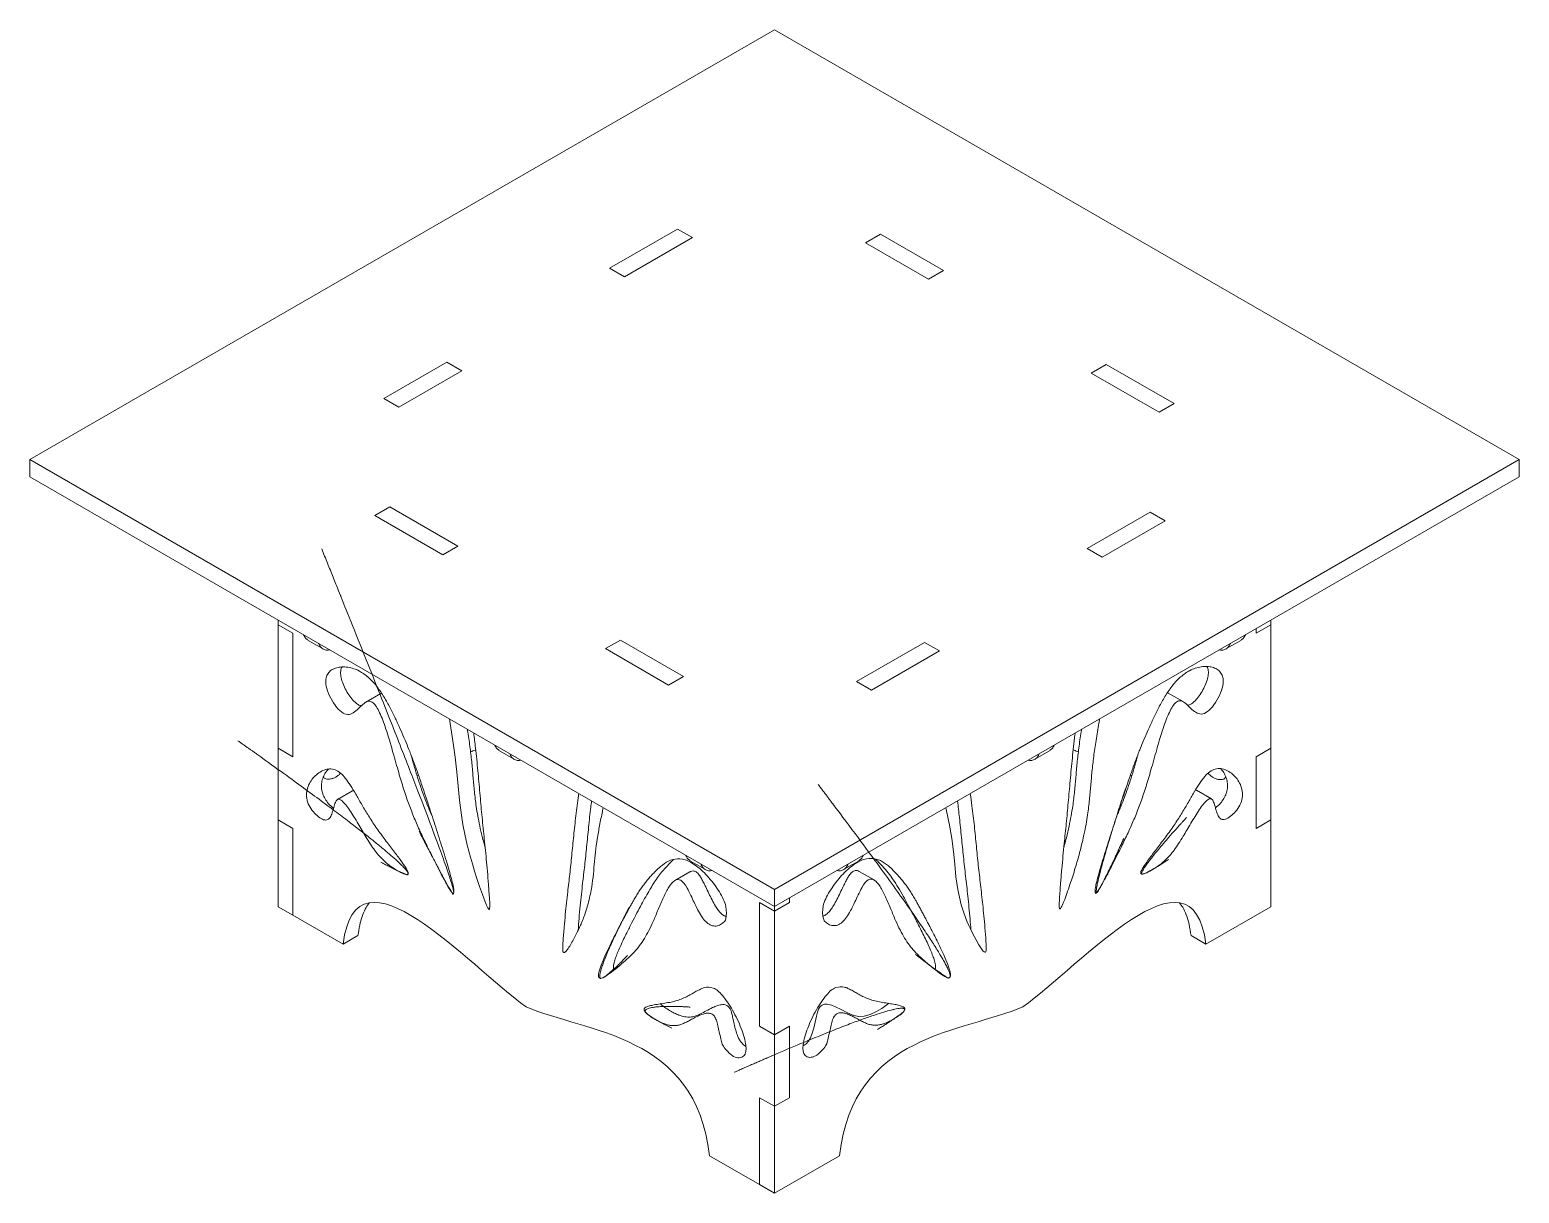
# Model space of a CAD drawing. Header units: millimetres. Extents: x -695 to 2327, y -684 to 1133.
# Drawn here: x 1379 to 2227, y 470 to 1133 of the extents above; entities that cross this region are included whole.
import ezdxf

# ---------------------------------------------------------------- set-up
doc = ezdxf.new("R2010")
doc.units = ezdxf.units.MM

msp = doc.modelspace()

# ---------------------------------------------------------------- linework, layer by layer
at = {"color": 7, "linetype": 'Continuous', "lineweight": 15}
for p, q in [((1803.03, 1133.28), (1378.77, 888.36)), ((2227.3, 888.36), (1803.03, 1133.28)), ((1747.79, 1019.75), (1709.09, 997.41)), ((1756.28, 1014.85), (1747.79, 1019.75)), ((1717.58, 992.51), (1756.28, 1014.85)), ((1863.37, 1016.81), (1854.88, 1011.91)), ((1854.88, 1011.91), (1890.78, 991.18)), ((1899.27, 996.08), (1863.37, 1016.81)), ((1709.09, 997.41), (1717.58, 992.51)), ((1890.78, 991.18), (1899.27, 996.08)), ((1616.43, 943.91), (1580.52, 923.19)), ((1624.91, 939.01), (1616.43, 943.91)), ((1991.93, 942.59), (1983.45, 937.69)), ((2030.64, 920.25), (1991.93, 942.59)), ((1589.01, 918.29), (1624.91, 939.01)), ((1983.45, 937.69), (2022.15, 915.35)), ((1580.52, 923.19), (1589.01, 918.29)), ((2022.15, 915.35), (2030.64, 920.25)), ((1378.77, 888.36), (1803.03, 643.43)), ((1378.77, 888.36), (1378.77, 878.56)), ((1803.03, 643.43), (2227.3, 888.36)), ((2227.3, 888.36), (2227.3, 878.56)), ((1378.77, 878.56), (1803.03, 633.64)), ((1803.03, 633.64), (2227.3, 878.56)), ((1583.91, 861.37), (1575.43, 856.47)), ((1622.61, 839.02), (1583.91, 861.37)), ((2017.05, 858.42), (1981.15, 837.7)), ((2025.54, 853.52), (2017.05, 858.42)), ((1575.43, 856.47), (1614.13, 834.13)), ((1989.64, 832.8), (2025.54, 853.52)), ((1614.13, 834.13), (1622.61, 839.02)), ((1981.15, 837.7), (1989.64, 832.8)), ((1520.19, 794.27), (1520.19, 796.92)), ((1528.67, 789.37), (1520.19, 794.27)), ((1520.19, 794.27), (1520.19, 723.94)), ((1528.67, 789.37), (1528.67, 719.04)), ((2077.39, 789.37), (2085.87, 794.27)), ((2077.39, 792.02), (2077.39, 789.37)), ((2085.87, 794.27), (2085.87, 796.92)), ((2085.87, 794.27), (2085.87, 723.94)), ((1537.39, 785.32), (1545.87, 780.43)), ((1715.28, 785.53), (1706.79, 780.63)), ((1751.18, 764.8), (1715.28, 785.53)), ((1888.49, 784.2), (1849.79, 761.86)), ((1896.97, 779.3), (1888.49, 784.2)), ((2060.19, 780.43), (2068.67, 785.32)), ((1706.79, 780.63), (1742.7, 759.91)), ((1858.27, 756.96), (1896.97, 779.3)), ((1742.7, 759.91), (1751.18, 764.8)), ((1849.79, 761.86), (1858.27, 756.96)), ((2035.77, 750.44), (2027.28, 755.33)), ((1578.78, 755.08), (1570.3, 750.18)), ((1520.19, 683.11), (1520.19, 723.94)), ((1528.67, 719.04), (1520.19, 723.94)), ((1646.28, 722.46), (1654.77, 717.56)), ((1951.29, 717.56), (1959.78, 722.46)), ((2085.87, 723.94), (2077.39, 719.04)), ((2085.87, 683.11), (2085.87, 723.94)), ((2077.39, 719.04), (2077.39, 678.22)), ((1600.17, 708.57), (1599.46, 708.09)), ((2006.53, 708.11), (2005.8, 708.58)), ((1562.58, 699.64), (1554.09, 694.75)), ((1562.62, 699.57), (1563.18, 699.79)), ((2042.88, 700.05), (2043.45, 699.82)), ((2051.97, 695), (2043.49, 699.9)), ((1528.67, 678.22), (1520.19, 683.11)), ((1520.19, 683.11), (1520.19, 633.6)), ((2077.39, 678.22), (2085.87, 683.11)), ((2085.87, 683.11), (2085.87, 633.6)), ((1528.67, 678.22), (1528.67, 628.7)), ((1754.83, 653.46), (1746.34, 648.56)), ((1755.18, 659.6), (1763.66, 654.7)), ((1842.4, 654.7), (1850.89, 659.6)), ((1859.72, 648.82), (1851.24, 653.72)), ((1803.03, 643.43), (1803.03, 633.64)), ((1811.52, 635.89), (1811.52, 638.53)), ((1520.19, 633.6), (1528.67, 628.7)), ((1528.67, 628.7), (1557.26, 612.19)), ((1794.55, 635.89), (1803.03, 630.99)), ((1794.55, 635.89), (1794.55, 565.56)), ((1803.03, 630.99), (1811.52, 635.89)), ((1803.03, 633.64), (1803.03, 630.99)), ((1803.03, 630.99), (1803.03, 560.66)), ((2048.8, 612.19), (2085.87, 633.6)), ((1557.26, 612.19), (1565.75, 617.09)), ((2040.32, 617.09), (2048.8, 612.19)), ((1794.55, 565.56), (1803.03, 560.66)), ((1811.52, 565.56), (1803.03, 560.66)), ((1803.03, 560.66), (1803.03, 519.83)), ((1811.52, 524.73), (1811.52, 565.56)), ((1794.55, 524.73), (1803.03, 519.83)), ((1794.55, 524.73), (1794.55, 475.21)), ((1803.03, 519.83), (1811.52, 524.73)), ((1803.03, 519.83), (1803.03, 470.31)), ((1765.96, 491.71), (1794.55, 475.21)), ((1803.03, 470.31), (1840.1, 491.71)), ((1794.55, 475.21), (1803.03, 470.31))]:
    msp.add_line(p, q, dxfattribs=at)
at = {"color": 7, "linetype": 'Continuous', "lineweight": 15, "flags": 128}
for points in [[(1617.79, 740.57), (1618.22, 737.97), (1619.83, 728.07), (1621.17, 718.82), (1622.15, 710.3), (1622.86, 702.29), (1623.59, 694.28), (1624.65, 685.73), (1625.5, 680.5), (1626.61, 674.83), (1628.03, 668.64), (1629.82, 661.81), (1630.93, 657.96), (1632.15, 653.89), (1633.51, 649.6), (1635.01, 645.06), (1636.61, 640.44), (1638.16, 636.3), (1638.96, 634.41), (1639.65, 632.99), (1640.08, 632.32), (1640.21, 632.18), (1640.32, 632.09), (1640.42, 632.04), (1640.53, 632.04), (1640.62, 632.1), (1640.69, 632.24), (1640.75, 632.44), (1640.85, 633.77), (1640.79, 635.73), (1640.66, 637.97), (1640.66, 637.97)], [(1900.68, 690), (1901.07, 688.13), (1902.67, 680.08), (1904.01, 672.39), (1905, 665), (1905.7, 657.81), (1906.43, 650.64), (1907.49, 643.31), (1908.34, 639.07), (1909.45, 634.68), (1910.88, 630.13), (1912.67, 625.37), (1913.77, 622.79), (1915, 620.14), (1916.35, 617.41), (1917.85, 614.61), (1919.45, 611.83), (1921, 609.48), (1921.8, 608.51), (1922.49, 607.89), (1922.92, 607.72), (1923.05, 607.72), (1923.16, 607.76), (1923.27, 607.83), (1923.37, 607.95), (1923.46, 608.12), (1923.53, 608.34), (1923.59, 608.6), (1923.69, 610.06), (1923.63, 611.95), (1923.5, 614.04), (1923.5, 614.04)], [(1819.4, 554.24), (1819.41, 554.24), (1820.99, 555.45), (1822.35, 557.01), (1823.46, 558.86), (1824.34, 560.95), (1825.36, 564.36), (1826.15, 567.85), (1826.87, 571.17), (1827.46, 573.39), (1828.18, 575.25), (1829.08, 576.65), (1830.2, 577.54), (1831.58, 578), (1833.12, 578.03), (1835.76, 577.42), (1838.23, 576.4), (1840.67, 575.16), (1844.65, 573.03), (1848.26, 571.51), (1851.02, 570.97), (1854.03, 571.12), (1857.5, 572.08), (1860.85, 573.61), (1864.23, 575.56), (1865.79, 576.63), (1867.11, 577.67), (1868.08, 578.63), (1868.08, 578.63)]]:
    msp.add_lwpolyline(points, dxfattribs=at)
at = {"color": 7, "linetype": 'Continuous', "lineweight": 15}
for points, knots in [([(1619.28, 641.6), (1623.93, 635.97), (1603.09, 700.71), (1593.18, 729.5), (1570.09, 774.94), (1539.08, 769.59), (1560.71, 733.98), (1574.51, 765.71), (1591.09, 698.26), (1600.56, 676.63), (1617.29, 644.01), (1619.28, 641.6)], [-0.063, 0, 0, 0, 0.147289, 0.309746, 0.410447, 0.517414, 0.571338, 0.65096, 0.77347, 0.937, 1, 1, 1, 1.147289]), ([(1537.42, 785.38), (1536.88, 785.74), (1535.78, 786.47), (1535.12, 787.81), (1534.79, 788.48)], [0, 0, 0, 0, 0.4950381, 1, 1, 1, 1]), ([(1549.61, 779.93), (1549.1, 779.85), (1547.84, 779.65), (1546.01, 780.2), (1544.34, 781.5), (1543.62, 782.92), (1543.28, 783.59)], [0, 0, 0, 0, 0.176109, 0.434095, 0.736648, 1, 1, 1, 1]), ([(2056.45, 779.93), (2056.96, 779.85), (2058.23, 779.65), (2060.06, 780.2), (2061.72, 781.5), (2062.45, 782.92), (2062.78, 783.59)], [0, 0, 0, 0, 0.1761089, 0.4340946, 0.7366479, 1, 1, 1, 1]), ([(2068.64, 785.38), (2069.18, 785.74), (2070.29, 786.47), (2070.94, 787.81), (2071.27, 788.48)], [0, 0, 0, 0, 0.495038, 1, 1, 1, 1]), ([(1556.68, 770.2), (1556.49, 769.85), (1555.93, 768.85), (1555.76, 766.44), (1556.25, 763.16), (1557.55, 759.58), (1559.36, 756), (1561.54, 752.71), (1563.77, 750.18), (1565.83, 748.66), (1567.12, 748.08), (1567.68, 748.09), (1567.72, 748.09)], [0, 0, 0, 0, 0.061692, 0.17911, 0.300472, 0.431247, 0.567056, 0.70051, 0.824943, 0.911006, 0.993931, 1, 1, 1, 1]), ([(1986.78, 641.86), (1988.77, 644.27), (2005.5, 676.89), (2014.98, 698.51), (2031.56, 765.97), (2045.35, 734.23), (2066.98, 769.85), (2035.98, 775.19), (2012.88, 729.76), (2002.98, 700.97), (1982.13, 636.22), (1986.78, 641.86)], [-0.147289, 0, 0, 0, 0.063, 0.22653, 0.34904, 0.428662, 0.482586, 0.589553, 0.690254, 0.852711, 1, 1, 1, 1.063]), ([(2038.35, 748.35), (2038.39, 748.35), (2038.95, 748.34), (2040.23, 748.92), (2042.29, 750.44), (2044.52, 752.97), (2046.7, 756.25), (2048.52, 759.83), (2049.81, 763.42), (2050.31, 766.7), (2050.13, 769.11), (2049.57, 770.11), (2049.38, 770.45)], [0, 0, 0, 0, 0.006069, 0.088994, 0.175057, 0.29949, 0.432944, 0.568753, 0.699528, 0.82089, 0.938308, 1, 1, 1, 1]), ([(1578.79, 755.07), (1578.8, 755.08), (1578.92, 755.17), (1579.06, 755.21), (1579.18, 755.24)], [0, 0, 0, 0, 0.12982, 1, 1, 1, 1]), ([(2026.9, 755.49), (2027.02, 755.46), (2027.15, 755.42), (2027.26, 755.34), (2027.28, 755.33)], [0, 0, 0, 0, 0.8656676, 1, 1, 1, 1]), ([(1965.41, 638.23), (1965.36, 637.48), (1965.27, 636.06), (1965.2, 634.2), (1965.23, 633.01), (1965.36, 632.5), (1965.43, 632.36), (1965.52, 632.29), (1965.63, 632.28), (1965.75, 632.34), (1965.87, 632.44), (1966.11, 632.73), (1966.56, 633.48), (1967.19, 634.81), (1968.28, 637.44), (1969.68, 641.28), (1971.33, 646.11), (1972.92, 650.96), (1974.36, 655.57), (1975.64, 659.92), (1976.78, 664.02), (1978.05, 668.87), (1979.33, 674.36), (1980.53, 680.37), (1981.62, 687.07), (1982.51, 694.42), (1983.21, 702.55), (1983.87, 710.67), (1984.87, 719.26), (1986.24, 728.51), (1987.41, 735.69), (1988.1, 739.77), (1988.23, 740.55)], [0, 0, 0, 0, 0.020407, 0.038565, 0.051751, 0.054015, 0.055842, 0.057309, 0.058579, 0.059715, 0.060996, 0.062503, 0.068669, 0.080818, 0.096852, 0.135212, 0.17779, 0.218939, 0.257764, 0.29443, 0.329106, 0.361957, 0.417984, 0.469423, 0.51723, 0.592905, 0.664809, 0.736767, 0.812439, 0.893482, 0.979781, 1, 1, 1, 1]), ([(1628.04, 734.66), (1628.13, 734.09), (1628.72, 730.43), (1629.67, 723.91), (1630.68, 715.31), (1631.34, 707.2), (1632.04, 699.07), (1632.91, 691.79), (1633.97, 685.28), (1635.1, 679.58), (1636.49, 673.48), (1637.63, 669.25), (1638.21, 667.1)], [0, 0, 0, 0, 0.024901, 0.161585, 0.28921, 0.410571, 0.531842, 0.659472, 0.736317, 0.818676, 0.90795, 1, 1, 1, 1]), ([(1640.66, 637.97), (1640.47, 640.72), (1640.11, 645.95), (1639.49, 653.52), (1638.86, 660.53), (1638.21, 667.15), (1637.55, 673.54), (1636.91, 679.87), (1636.1, 688.15), (1635.18, 698.54), (1634.05, 711.15), (1632.92, 722.53), (1632.03, 729.73), (1631.68, 732.55)], [0, 0, 0, 0, 0.088136, 0.16808, 0.241723, 0.310953, 0.377647, 0.443678, 0.510911, 0.639938, 0.774413, 0.911557, 1, 1, 1, 1]), ([(1974.35, 732.54), (1974.3, 732.17), (1973.62, 727.38), (1972.71, 718.35), (1971.47, 705.54), (1970.39, 693.15), (1969.28, 681.2), (1968.22, 671.04), (1967.36, 662.4), (1966.67, 654.91), (1965.99, 646.79), (1965.61, 641.18), (1965.41, 638.23)], [0, 0, 0, 0, 0.011529, 0.149381, 0.28603, 0.418722, 0.544732, 0.666463, 0.740508, 0.819189, 0.904888, 1, 1, 1, 1]), ([(1967.86, 667.39), (1968.01, 667.93), (1968.52, 669.75), (1969.56, 673.77), (1970.85, 679.26), (1972.04, 685.27), (1973.14, 691.96), (1974.03, 699.32), (1974.72, 707.45), (1975.39, 715.57), (1976.39, 724.17), (1977.32, 730.59), (1977.9, 734.16), (1977.98, 734.63)], [0, 0, 0, 0, 0.022856, 0.07852, 0.173456, 0.260616, 0.341624, 0.469852, 0.59169, 0.713619, 0.841841, 0.979166, 1, 1, 1, 1]), ([(1593.72, 651.86), (1597.72, 651.9), (1568.28, 684.16), (1554.35, 725.2), (1528, 697.31), (1552.05, 676.79), (1551.43, 705.4), (1570.27, 673.24), (1578.79, 658.95), (1592.09, 651.84), (1593.72, 651.86)], [-0.065663, 0, 0, 0, 0.160556, 0.352225, 0.539967, 0.601114, 0.703221, 0.808047, 0.934337, 1, 1, 1, 1.160556]), ([(1632.83, 722.85), (1632.71, 722.81), (1631.73, 722.51), (1630.74, 722.16), (1629.87, 721.86)], [0, 0, 0, 0, 0.119992, 1, 1, 1, 1]), ([(1646.32, 722.51), (1645.77, 722.88), (1644.67, 723.61), (1644.02, 724.95), (1643.69, 725.62)], [0, 0, 0, 0, 0.4950381, 1, 1, 1, 1]), ([(1959.74, 722.51), (1960.29, 722.88), (1961.39, 723.61), (1962.04, 724.95), (1962.37, 725.62)], [0, 0, 0, 0, 0.495038, 1, 1, 1, 1]), ([(1976.17, 721.87), (1975.33, 722.16), (1974.35, 722.51), (1973.38, 722.8), (1973.23, 722.85)], [0, 0, 0, 0, 0.846062, 1, 1, 1, 1]), ([(1595.85, 720.36), (1596.09, 719.53), (1596.94, 716.47), (1598.41, 711.4), (1600.47, 704.78), (1602.71, 698.14), (1605.31, 691.34), (1607.13, 686.92), (1608.13, 684.73), (1608.14, 684.71)], [0, 0, 0, 0, 0.0702, 0.257881, 0.426812, 0.627397, 0.814331, 0.998251, 1, 1, 1, 1]), ([(1658.51, 717.07), (1657.99, 716.99), (1656.73, 716.78), (1654.9, 717.34), (1653.24, 718.64), (1652.51, 720.06), (1652.17, 720.72)], [0, 0, 0, 0, 0.176109, 0.434095, 0.736648, 1, 1, 1, 1]), ([(1947.56, 717.07), (1948.07, 716.99), (1949.33, 716.78), (1951.16, 717.34), (1952.83, 718.64), (1953.55, 720.06), (1953.89, 720.72)], [0, 0, 0, 0, 0.176109, 0.434095, 0.736648, 1, 1, 1, 1]), ([(1998, 685.22), (1998.43, 686.16), (1999.82, 689.27), (2001.75, 694.15), (2003.87, 699.92), (2005.74, 705.51), (2007.63, 711.61), (2009.12, 716.7), (2009.98, 719.79), (2010.21, 720.64)], [0, 0, 0, 0, 0.080494, 0.265627, 0.412133, 0.568102, 0.738292, 0.927389, 1, 1, 1, 1]), ([(1548.92, 711.95), (1548.51, 711.53), (1547.45, 710.42), (1546.18, 708.14), (1545.16, 705.29), (1544.8, 702.3), (1545.13, 699.3), (1546.15, 696.35), (1547.92, 693.5), (1549.91, 691.23), (1551.29, 690.11), (1551.84, 689.65)], [0, 0, 0, 0, 0.093343, 0.24455, 0.38536, 0.513143, 0.612892, 0.709387, 0.812115, 0.924671, 1, 1, 1, 1]), ([(1555.76, 709.68), (1555.55, 709.42), (1554.87, 708.6), (1553.51, 707.66), (1551.85, 706.8), (1549.91, 706.23), (1547.96, 706.22), (1546.5, 706.66), (1546.1, 707.39), (1546.04, 707.5)], [0, 0, 0, 0, 0.065756, 0.21107, 0.363985, 0.520872, 0.751283, 0.961577, 1, 1, 1, 1]), ([(2012.34, 652.11), (2013.98, 652.09), (2027.27, 659.21), (2035.79, 673.5), (2054.63, 705.66), (2054.01, 677.05), (2078.07, 697.57), (2051.71, 725.45), (2037.78, 684.42), (2008.35, 652.16), (2012.34, 652.11)], [-0.160556, 0, 0, 0, 0.065663, 0.191953, 0.296779, 0.398886, 0.460033, 0.647775, 0.839444, 1, 1, 1, 1.065663]), ([(2060.14, 707.45), (2060.04, 707.27), (2059.62, 706.46), (2058.11, 705.96), (2056.15, 705.97), (2054.22, 706.54), (2052.55, 707.39), (2051.11, 708.42), (2050.35, 709.34), (2050.06, 709.69)], [0, 0, 0, 0, 0.060067, 0.260503, 0.480114, 0.629647, 0.775394, 0.913897, 1, 1, 1, 1]), ([(2054.22, 689.91), (2054.78, 690.36), (2056.16, 691.49), (2058.14, 693.75), (2059.91, 696.6), (2060.93, 699.56), (2061.26, 702.5), (2060.93, 705.39), (2060, 708.14), (2058.74, 710.45), (2057.69, 711.67), (2057.23, 712.2)], [0, 0, 0, 0, 0.075635, 0.188648, 0.291794, 0.388681, 0.488834, 0.611039, 0.745217, 0.889232, 1, 1, 1, 1]), ([(1691.55, 697.99), (1691.48, 697.61), (1690.79, 693.52), (1689.87, 685.47), (1688.63, 674.09), (1687.55, 662.95), (1686.44, 652.28), (1685.38, 643.34), (1684.52, 635.69), (1683.82, 629), (1683.15, 621.67), (1682.77, 616.5), (1682.56, 613.78)], [0, 0, 0, 0, 0.014392, 0.151844, 0.288098, 0.420406, 0.546051, 0.667429, 0.74126, 0.819713, 0.905164, 1, 1, 1, 1]), ([(1902.13, 592.99), (1906.78, 592.72), (1885.93, 633.4), (1876.02, 650.75), (1852.93, 669.52), (1821.93, 628.38), (1843.56, 617.74), (1857.35, 665.4), (1873.93, 617.09), (1883.41, 606.4), (1900.14, 593.1), (1902.13, 592.99)], [-0.063, 0, 0, 0, 0.147289, 0.309746, 0.410447, 0.517414, 0.571338, 0.65096, 0.77347, 0.937, 1, 1, 1, 1.147289]), ([(1923.5, 614.04), (1923.31, 616.56), (1922.96, 621.38), (1922.34, 628.24), (1921.7, 634.52), (1921.05, 640.39), (1920.4, 646.02), (1919.75, 651.6), (1918.94, 658.95), (1918.03, 668.29), (1916.89, 679.58), (1915.77, 689.58), (1914.89, 695.68), (1914.56, 698.02)], [0, 0, 0, 0, 0.088391, 0.168566, 0.242423, 0.311853, 0.378739, 0.444961, 0.512389, 0.641789, 0.776653, 0.914194, 1, 1, 1, 1]), ([(1682.56, 613.78), (1682.52, 613.09), (1682.42, 611.78), (1682.36, 609.99), (1682.38, 608.77), (1682.52, 608.1), (1682.59, 607.88), (1682.68, 607.7), (1682.79, 607.57), (1682.91, 607.5), (1683.02, 607.46), (1683.27, 607.46), (1683.72, 607.7), (1684.35, 608.3), (1685.43, 609.68), (1686.84, 611.89), (1688.49, 614.82), (1690.08, 617.83), (1691.51, 620.78), (1692.8, 623.65), (1693.94, 626.43), (1695.2, 629.83), (1696.49, 633.83), (1697.68, 638.46), (1698.78, 643.89), (1699.67, 650.22), (1700.36, 657.55), (1701.03, 664.9), (1702.03, 672.34), (1703.4, 680.01), (1704.59, 685.91), (1705.29, 689.28), (1705.43, 689.98)], [0, 0, 0, 0, 0.020357, 0.03847, 0.051624, 0.053882, 0.055705, 0.057168, 0.058434, 0.059568, 0.060846, 0.062349, 0.0685, 0.080619, 0.096613, 0.134879, 0.177351, 0.218399, 0.257128, 0.293704, 0.328294, 0.361064, 0.416953, 0.468265, 0.515955, 0.591443, 0.66317, 0.73495, 0.810435, 0.891278, 0.977364, 1, 1, 1, 1]), ([(1698.81, 693.8), (1698.66, 692.64), (1698.01, 687.73), (1697.13, 678.97), (1696.03, 667.85), (1694.92, 657.18), (1693.86, 648.24), (1693, 640.59), (1692.31, 633.9), (1691.68, 627.04), (1691.33, 622.34), (1691.16, 620.09)], [0, 0, 0, 0, 0.047936, 0.203914, 0.355377, 0.499211, 0.638162, 0.722681, 0.812491, 0.910313, 1, 1, 1, 1]), ([(1914.91, 620.33), (1914.75, 622.39), (1914.43, 626.74), (1913.85, 633.14), (1913.21, 639.42), (1912.56, 645.29), (1911.91, 650.92), (1911.26, 656.5), (1910.46, 663.85), (1909.54, 673.18), (1908.49, 683.81), (1907.67, 690.69), (1907.3, 693.83)], [0, 0, 0, 0, 0.082557, 0.17435, 0.25891, 0.338402, 0.414981, 0.4908, 0.568, 0.716152, 0.87056, 1, 1, 1, 1]), ([(1755.21, 659.65), (1754.67, 660.01), (1753.56, 660.75), (1752.91, 662.08), (1752.58, 662.76)], [0, 0, 0, 0, 0.4950381, 1, 1, 1, 1]), ([(1850.85, 659.65), (1851.4, 660.01), (1852.5, 660.75), (1853.15, 662.08), (1853.48, 662.76)], [0, 0, 0, 0, 0.495038, 1, 1, 1, 1]), ([(1703.94, 592.73), (1705.93, 592.84), (1722.66, 606.15), (1732.13, 616.83), (1748.72, 665.14), (1762.51, 617.48), (1784.14, 628.13), (1753.13, 669.27), (1730.04, 650.49), (1720.13, 633.14), (1699.29, 592.47), (1703.94, 592.73)], [-0.147289, 0, 0, 0, 0.063, 0.22653, 0.34904, 0.428662, 0.482586, 0.589553, 0.690254, 0.852711, 1, 1, 1, 1.063]), ([(1745.52, 660.43), (1744.73, 659.69), (1743.14, 658.18), (1740.88, 655.76), (1738.61, 653.11), (1736.37, 650.18), (1734.12, 646.86), (1731.88, 643.22), (1729.6, 639.21), (1727.19, 634.78), (1724.59, 629.85), (1721.77, 624.45), (1719.22, 619.46), (1717.09, 615.12), (1715.45, 611.62), (1713.99, 608.33), (1712.78, 605.34), (1711.94, 602.91), (1711.44, 601.05), (1711.22, 599.77), (1711.2, 598.87), (1711.34, 598.34), (1711.44, 598.11), (1711.58, 597.91), (1711.75, 597.76), (1711.87, 597.72), (1711.92, 597.7)], [0, 0, 0, 0, 0.0488613, 0.0993579, 0.1476562, 0.2035261, 0.2602773, 0.3200208, 0.3848421, 0.4533474, 0.5301342, 0.615776, 0.7054165, 0.7609443, 0.8139479, 0.862854, 0.9061043, 0.9421731, 0.9626352, 0.9783042, 0.9889639, 0.9915104, 0.9936852, 0.9956817, 0.9980326, 1, 1, 1, 1]), ([(1754.85, 653.42), (1754.96, 653.5), (1755.46, 653.87), (1756.37, 654.05), (1757.5, 653.86), (1758.41, 653.41), (1759.32, 652.64), (1760.35, 651.4), (1761.45, 649.64), (1762.65, 647.38), (1764.03, 644.52), (1765.59, 641.16), (1767.38, 637.49), (1769.14, 634.27), (1770.88, 631.65), (1772.53, 629.71), (1774.14, 628.38), (1775.12, 628.03), (1775.51, 627.89)], [0, 0, 0, 0, 0.017874, 0.085221, 0.118986, 0.151401, 0.184888, 0.222108, 0.280351, 0.348365, 0.424135, 0.532431, 0.642604, 0.748199, 0.821659, 0.889832, 0.955291, 1, 1, 1, 1]), ([(1767.4, 654.2), (1766.89, 654.12), (1765.63, 653.92), (1763.79, 654.48), (1762.13, 655.78), (1761.41, 657.2), (1761.07, 657.86)], [0, 0, 0, 0, 0.176109, 0.434095, 0.736648, 1, 1, 1, 1]), ([(1830.55, 628.15), (1830.95, 628.29), (1831.92, 628.63), (1833.53, 629.97), (1835.19, 631.91), (1836.92, 634.53), (1838.68, 637.75), (1840.47, 641.42), (1842.03, 644.77), (1843.42, 647.63), (1844.61, 649.89), (1845.72, 651.66), (1846.74, 652.89), (1847.66, 653.66), (1848.56, 654.12), (1849.6, 654.29), (1850.51, 654.13), (1851.03, 653.79), (1851.21, 653.67)], [0, 0, 0, 0, 0.044704, 0.110157, 0.178324, 0.251777, 0.357362, 0.467525, 0.575811, 0.651574, 0.719581, 0.777818, 0.815035, 0.848519, 0.880931, 0.914692, 0.971066, 1, 1, 1, 1]), ([(1838.66, 654.2), (1839.17, 654.12), (1840.44, 653.92), (1842.27, 654.48), (1843.93, 655.78), (1844.66, 657.2), (1844.99, 657.86)], [0, 0, 0, 0, 0.176109, 0.434095, 0.736648, 1, 1, 1, 1]), ([(1894.16, 597.96), (1894.17, 597.96), (1894.23, 597.98), (1894.34, 598.05), (1894.49, 598.18), (1894.62, 598.37), (1894.73, 598.6), (1894.86, 599.13), (1894.84, 600.02), (1894.62, 601.31), (1894.11, 603.23), (1893.21, 605.79), (1891.91, 608.98), (1890.33, 612.51), (1888.55, 616.25), (1886.64, 620.1), (1884.33, 624.63), (1881.74, 629.59), (1879, 634.79), (1876.31, 639.75), (1873.61, 644.46), (1870.75, 648.96), (1867.78, 653.01), (1864.95, 656.29), (1862.5, 658.86), (1861.11, 660.15), (1860.5, 660.71)], [0, 0, 0, 0, 0.000198, 0.002267, 0.004089, 0.006084, 0.008258, 0.010803, 0.021457, 0.037117, 0.057568, 0.096047, 0.142497, 0.195095, 0.251978, 0.311269, 0.371082, 0.461574, 0.542671, 0.614591, 0.696077, 0.77026, 0.841459, 0.914049, 0.962359, 1, 1, 1, 1]), ([(1565.75, 617.09), (1566.04, 619.11), (1566.6, 622.95), (1567.98, 628), (1569.77, 632.11), (1571.19, 634.64), (1572.14, 635.59), (1572.23, 635.67)], [0, 0, 0, 0, 0.279005, 0.532668, 0.764713, 0.979128, 1, 1, 1, 1]), ([(2033.71, 635.74), (2034.36, 634.94), (2035.93, 633), (2037.76, 628.88), (2039.38, 623.5), (2039.99, 619.3), (2040.32, 617.09)], [0, 0, 0, 0, 0.174651, 0.423005, 0.696453, 1, 1, 1, 1]), ([(1729.5, 573.47), (1731.14, 571.57), (1744.43, 563.33), (1752.95, 567.79), (1771.79, 578.2), (1771.17, 550.3), (1795.22, 543.04), (1768.87, 601.36), (1754.94, 576.4), (1725.5, 578.13), (1729.5, 573.47)], [-0.160556, 0, 0, 0, 0.065663, 0.191953, 0.296779, 0.398886, 0.460033, 0.647775, 0.839444, 1, 1, 1, 1.065663]), ([(1876.56, 573.73), (1880.56, 578.39), (1851.12, 576.66), (1837.19, 601.61), (1810.84, 543.3), (1834.89, 550.55), (1834.28, 578.45), (1853.12, 568.05), (1861.63, 563.59), (1874.93, 571.82), (1876.56, 573.73)], [-0.065663, 0, 0, 0, 0.160556, 0.352225, 0.539967, 0.601114, 0.703221, 0.808047, 0.934337, 1, 1, 1, 1.160556]), ([(1737.99, 578.37), (1738.33, 578.02), (1739.14, 577.2), (1740.91, 575.89), (1743.22, 574.4), (1745.93, 572.95), (1748.88, 571.63), (1751.98, 570.74), (1755.09, 570.6), (1758.03, 571.22), (1761, 572.51), (1764.24, 574.28), (1767.31, 575.94), (1770.13, 577.16), (1772.3, 577.77), (1774.19, 577.86), (1775.71, 577.48), (1777.05, 576.47), (1778.01, 574.89), (1778.67, 573), (1779.31, 570.53), (1779.92, 567.54), (1780.65, 564.16), (1781.51, 561.13), (1782.54, 558.64), (1783.66, 556.69), (1785.08, 555.13), (1786.12, 554.25), (1786.66, 553.98), (1786.67, 553.98)], [0, 0, 0, 0, 0.0174042, 0.0402015, 0.0836232, 0.1259683, 0.1671434, 0.2231249, 0.2749613, 0.326941, 0.3895632, 0.4603482, 0.539085, 0.5900138, 0.6357191, 0.6659712, 0.69052, 0.7083385, 0.7268096, 0.7494268, 0.7764775, 0.8173754, 0.8603121, 0.901643, 0.9271319, 0.9510523, 0.9747805, 0.9997171, 1, 1, 1, 1])]:
    msp.add_open_spline(points, degree=3, knots=knots, dxfattribs=at)
for points in [[(1661.61, 576.5), (1628.26, 600.39), (1564.73, 673.29), (1557.26, 612.19)], [(1944.45, 576.5), (1977.81, 600.39), (2041.33, 673.29), (2048.8, 612.19)], [(1765.96, 491.71), (1758.49, 561.43), (1694.96, 561.88), (1661.61, 576.5)], [(1840.1, 491.71), (1847.58, 561.43), (1911.1, 561.88), (1944.45, 576.5)]]:
    msp.add_open_spline(points, degree=3, dxfattribs=at)

doc.saveas('drawing.dxf')
